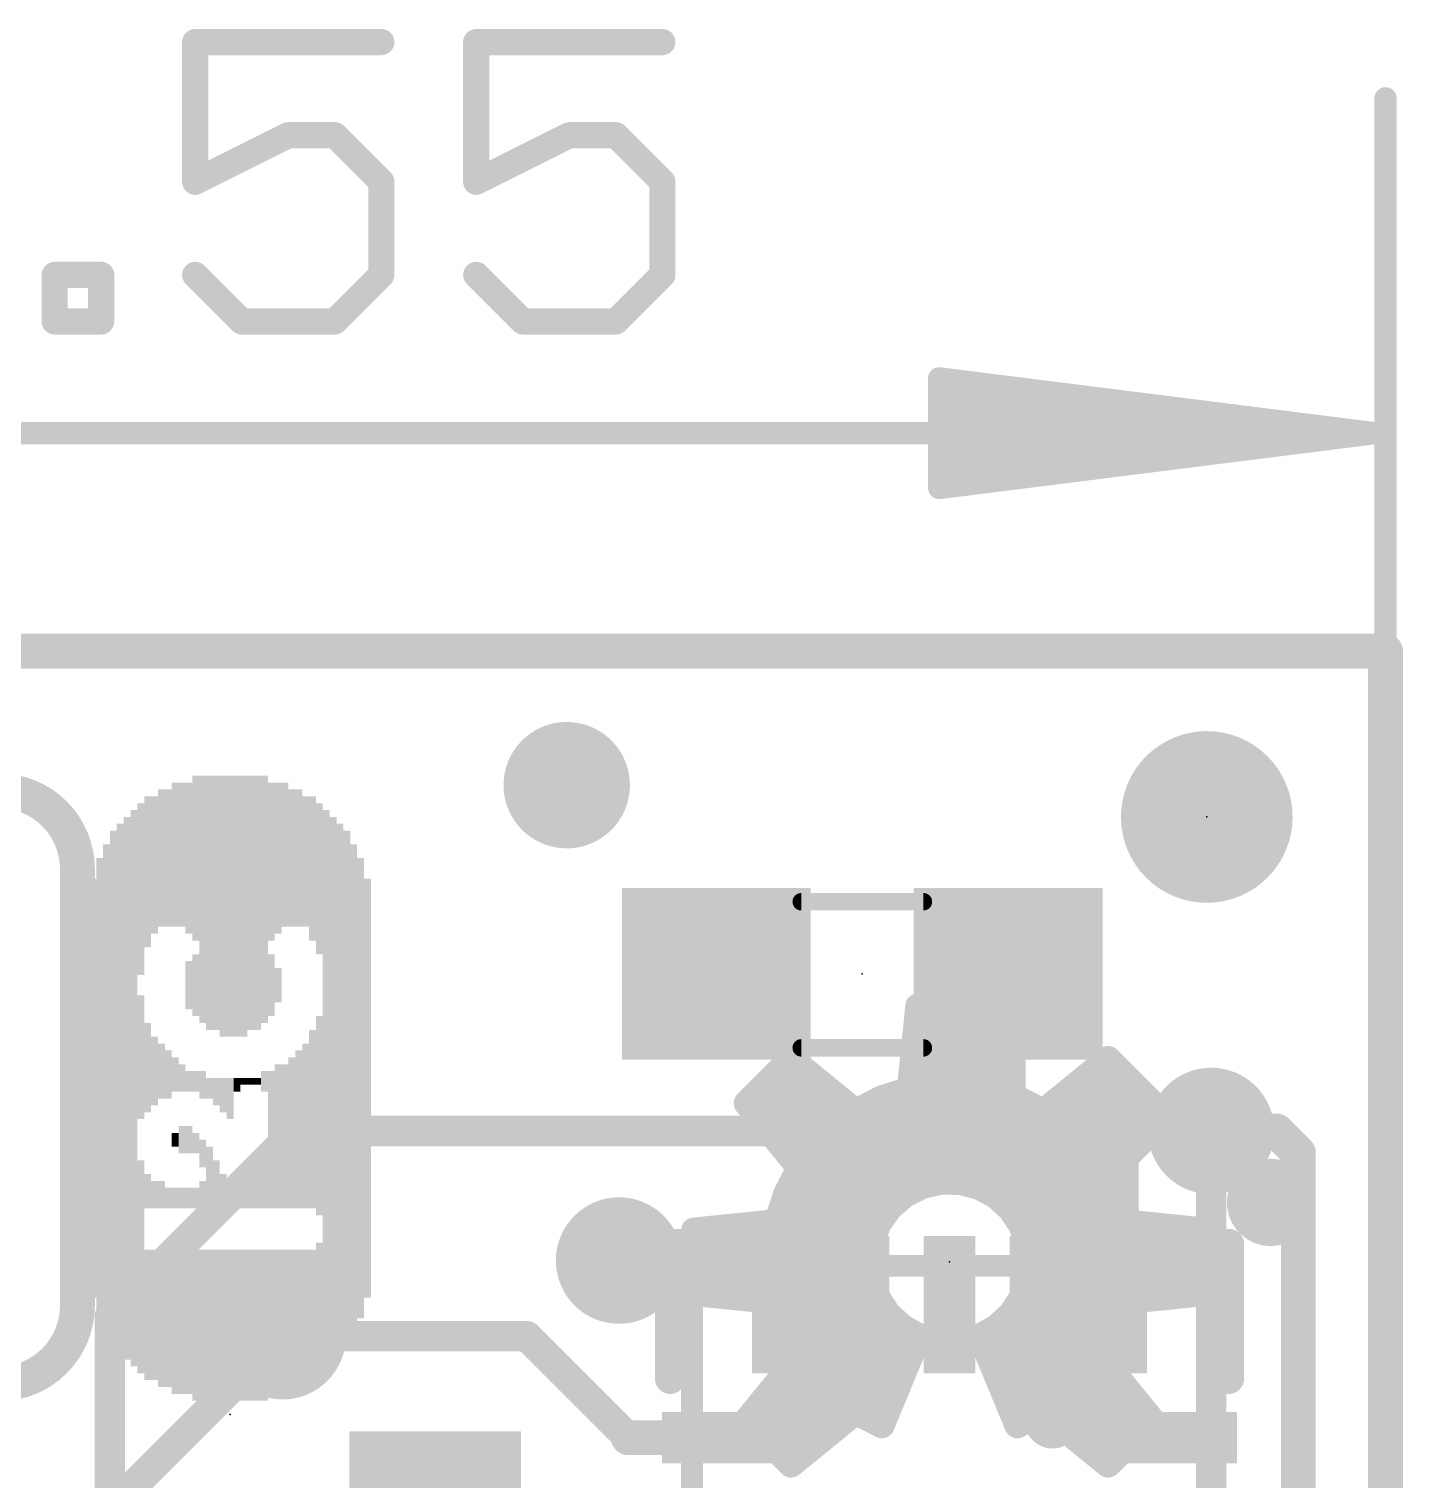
# Model space of a CAD drawing. Extents: x -42 to 65, y -11 to 21.
# Drawn here: x 6.07 to 14.07, y 12.95 to 21.4 of the extents above; entities that cross this region are included whole.
import ezdxf

# ---------------------------------------------------------------- set-up
doc = ezdxf.new("R2010")
doc.units = 0
for name, color, linetype in [('1', 12, 'CONTINUOUS'), ('16', 132, 'CONTINUOUS'), ('18', 110, 'CONTINUOUS'), ('20', 31, 'CONTINUOUS'), ('21', 41, 'CONTINUOUS'), ('22', 40, 'CONTINUOUS'), ('23', 53, 'CONTINUOUS'), ('24', 53, 'CONTINUOUS'), ('47', 253, 'CONTINUOUS'), ('51', 53, 'CONTINUOUS')]:
    doc.layers.add(name, color=color, linetype=linetype)

# ---------------------------------------------------------------- blocks, each defined once
blk = doc.blocks.new('RECT')
blk.add_solid([(-0.5, -0.5), (0.5, -0.5), (-0.5, 0.5), (0.5, 0.5)])
blk = doc.blocks.new('PIE')
at = {"const_width": 0.5}
blk.add_lwpolyline([(0, -0.25, 1), (0, 0.25, 1), (0, -0.25)], format="xyb", dxfattribs=at)
blk = doc.blocks.new('ROUNDV')
at = {"const_width": 0.5}
blk.add_lwpolyline([(0, -0.25, 1), (0, 0.25, 1), (0, -0.25)], format="xyb", dxfattribs=at)

msp = doc.modelspace()

# ---------------------------------------------------------------- linework, layer by layer
at = {"layer": '1'}
for points, const_width in [([(0, 17.78), (13.97, 17.78)], 0.2032), ([(13.97, 17.78), (13.97, 0)], 0.2032), ([(11.772, 14.898), (11.772, 15.902)], 0.2032), ([(7.62, 14.986), (6.538, 13.904)], 0.1778), ([(10.668, 14.986), (7.62, 14.986)], 0.1778), ([(10.922, 14.732), (10.668, 14.986)], 0.1778), ([(12.43, 14.843), (12.573, 14.986)], 0.2032), ([(12.954, 14.986), (12.573, 14.986)], 0.2032), ([(12.954, 14.986), (13.335, 14.986)], 0.2032), ([(13.335, 14.986), (13.462, 14.859)], 0.2032), ([(11.93, 14.74), (11.772, 14.898)], 0.2032), ([(13.462, 14.859), (13.462, 12.319)], 0.2032), ([(12.43, 13.975), (12.43, 14.843)], 0.2032), ([(10.922, 14.0084), (10.922, 14.732)], 0.1778), ([(11.93, 13.975), (11.93, 14.74)], 0.2032), ([(10.922, 13.983), (10.922, 14.0084)], 0.2032), ([(10.93, 13.975), (10.922, 13.983)], 0.2032), ([(6.538, 13.904), (6.538, 10.684)], 0.1778), ([(8.9679, 13.7905), (7.5455, 13.7905)], 0.1778), ([(8.9679, 13.7905), (9.5584, 13.2)], 0.1778), ([(9.5584, 13.2), (10.155, 13.2)], 0.2032)]:
    msp.add_lwpolyline(points, dxfattribs=dict(at, const_width=const_width))
for points, const_width in [([(14.0208, 17.78, 1), (13.9192, 17.78)], 0.1016), ([(13.97, 17.7292, 1), (13.97, 17.8308)], 0.1016), ([(11.8228, 15.902, 1), (11.7212, 15.902)], 0.1016), ([(7.62, 15.0305, 1), (7.62, 14.9416)], 0.0889), ([(7.6514, 14.9546, 1), (7.5886, 15.0174)], 0.0889), ([(10.6994, 15.0174, 1), (10.6366, 14.9546)], 0.0889), ([(10.668, 14.9416, 1), (10.668, 15.0305)], 0.0889), ([(12.573, 15.0368, 1), (12.573, 14.9352)], 0.1016), ([(12.6089, 14.9501, 1), (12.5371, 15.0219)], 0.1016), ([(12.954, 15.0368, 1), (12.954, 14.9352)], 0.1016), ([(12.954, 14.9352, 1), (12.954, 15.0368)], 0.1016), ([(13.3709, 15.0219, 1), (13.2991, 14.9501)], 0.1016), ([(13.335, 14.9352, 1), (13.335, 15.0368)], 0.1016), ([(11.8079, 14.9339, 1), (11.7361, 14.8621)], 0.1016), ([(13.5128, 14.859, 1), (13.4112, 14.859)], 0.1016), ([(11.7212, 14.898, 1), (11.8228, 14.898)], 0.1016), ([(12.4808, 14.843, 1), (12.3792, 14.843)], 0.1016), ([(12.3941, 14.8789, 1), (12.4659, 14.8071)], 0.1016), ([(13.4261, 14.8231, 1), (13.4979, 14.8949)], 0.1016), ([(10.9665, 14.732, 1), (10.8776, 14.732)], 0.0889), ([(10.8906, 14.7006, 1), (10.9534, 14.7634)], 0.0889), ([(11.9808, 14.74, 1), (11.8792, 14.74)], 0.1016), ([(11.8941, 14.7041, 1), (11.9659, 14.7759)], 0.1016), ([(10.9728, 14.0084, 1), (10.8712, 14.0084)], 0.1016), ([(10.9579, 14.0189, 1), (10.8861, 13.9471)], 0.1016), ([(10.8712, 13.983, 1), (10.9728, 13.983)], 0.1016), ([(10.8776, 14.0084, 1), (10.9665, 14.0084)], 0.0889), ([(10.8941, 13.9391, 1), (10.9659, 14.0109)], 0.1016), ([(6.5825, 13.904, 1), (6.4935, 13.904)], 0.0889), ([(6.5066, 13.9354, 1), (6.5694, 13.8726)], 0.0889), ([(11.8792, 13.975, 1), (11.9808, 13.975)], 0.1016), ([(12.3792, 13.975, 1), (12.4808, 13.975)], 0.1016), ([(7.5455, 13.8349, 1), (7.5455, 13.746)], 0.0889), ([(8.9993, 13.8219, 1), (8.9365, 13.7591)], 0.0889), ([(8.9679, 13.746, 1), (8.9679, 13.8349)], 0.0889), ([(9.5584, 13.2508, 1), (9.5584, 13.1492)], 0.1016), ([(9.527, 13.1686, 1), (9.5898, 13.2314)], 0.0889), ([(10.155, 13.1492, 1), (10.155, 13.2508)], 0.1016)]:
    msp.add_lwpolyline(points, format="xyb", dxfattribs=dict(at, const_width=const_width))
at = {"layer": '16'}
for points, const_width in [([(0, 17.78), (13.97, 17.78)], 0.2032), ([(13.97, 17.78), (13.97, 0)], 0.2032), ([(12.954, 14.986), (12.954, 10.16)], 0.1778), ([(7.5455, 13.7905), (5.693, 11.938)], 0.1778)]:
    msp.add_lwpolyline(points, dxfattribs=dict(at, const_width=const_width))
for points, const_width in [([(14.0208, 17.78, 1), (13.9192, 17.78)], 0.1016), ([(13.97, 17.7292, 1), (13.97, 17.8308)], 0.1016), ([(12.9985, 14.986, 1), (12.9096, 14.986)], 0.0889), ([(7.5769, 13.7591, 1), (7.5141, 13.8219)], 0.0889)]:
    msp.add_lwpolyline(points, format="xyb", dxfattribs=dict(at, const_width=const_width))
at = {"layer": '20', "const_width": 0.2032}
for points in [[(0, 17.78), (13.97, 17.78)], [(13.97, 17.78), (13.97, 0)]]:
    msp.add_lwpolyline(points, dxfattribs=at)
at = {"layer": '20', "const_width": 0.1016}
for points in [[(14.0208, 17.78, 1), (13.9192, 17.78)], [(13.97, 17.7292, 1), (13.97, 17.8308)]]:
    msp.add_lwpolyline(points, format="xyb", dxfattribs=at)
at = {"layer": '21'}
for points, const_width in [([(6.35, 16.51, 0.4142), (5.8928, 16.9672)], 0.2032), ([(6.4008, 16.51, 1), (6.2992, 16.51)], 0.1016), ([(6.2992, 16.51, 1), (6.4008, 16.51)], 0.1016), ([(13.3, 14.443, 1), (13.3, 14.697, 1), (13.3, 14.443)], 0.254), ([(9.8475, 14.327, 1), (9.7586, 14.327)], 0.0889), ([(9.803, 14.3714, 1), (9.803, 14.2826)], 0.0889), ([(10.0868, 14.2826, 1), (10.0868, 14.3714)], 0.0889), ([(12.7732, 14.3714, 1), (12.7732, 14.2826)], 0.0889), ([(13.1014, 14.327, 1), (13.0126, 14.327)], 0.0889), ([(13.057, 14.2826, 1), (13.057, 14.3714)], 0.0889), ([(5.8928, 13.5128, 0.4142), (6.35, 13.97)], 0.2032), ([(6.4008, 13.97, 1), (6.2992, 13.97)], 0.1016), ([(6.2992, 13.97, 1), (6.4008, 13.97)], 0.1016), ([(9.7586, 13.5432, 1), (9.8475, 13.5432)], 0.0889), ([(13.0126, 13.5432, 1), (13.1014, 13.5432)], 0.0889)]:
    msp.add_lwpolyline(points, format="xyb", dxfattribs=dict(at, const_width=const_width))
for points, const_width in [([(6.35, 16.51), (6.35, 13.97)], 0.2032), ([(10.0868, 14.327), (9.803, 14.327)], 0.1778), ([(9.803, 14.327), (9.803, 13.5432)], 0.1778), ([(12.7732, 14.327), (13.057, 14.327)], 0.1778), ([(13.057, 14.327), (13.057, 13.5432)], 0.1778)]:
    msp.add_lwpolyline(points, dxfattribs=dict(at, const_width=const_width))
at = {"layer": '22', "const_width": 0.15}
for points in [[(11.198, 15.2289), (11.2472, 15.7128)], [(11.2472, 15.7128), (11.6128, 15.7128)], [(11.6128, 15.7128), (11.662, 15.2289)], [(11.2357, 15.6), (11.6243, 15.6)], [(10.248, 15.1475), (10.5065, 15.406)], [(10.5065, 15.406), (10.8835, 15.0986)], [(11.2205, 15.45), (11.6395, 15.45)], [(11.9765, 15.0986), (12.3535, 15.406)], [(12.3535, 15.406), (12.612, 15.1475)], [(10.4005, 15.3), (10.6365, 15.3)], [(11.0353, 15.1768), (11.198, 15.2289)], [(11.2052, 15.3), (11.6548, 15.3)], [(11.662, 15.2289), (11.8247, 15.1768)], [(12.2235, 15.3), (12.4595, 15.3)], [(10.5554, 14.7705), (10.248, 15.1475)], [(10.2505, 15.15), (10.8205, 15.15)], [(10.8835, 15.0986), (11.0353, 15.1768)], [(10.9833, 15.15), (11.8767, 15.15)], [(11.8247, 15.1768), (11.9765, 15.0986)], [(12.0395, 15.15), (12.6095, 15.15)], [(12.612, 15.1475), (12.3046, 14.7705)], [(10.3683, 15), (12.4917, 15)], [(10.4906, 14.85), (12.3694, 14.85)], [(10.4772, 14.6187), (10.5554, 14.7705)], [(12.3046, 14.7705), (12.3828, 14.6187)], [(10.5191, 14.7), (12.3409, 14.7)], [(11.2698, 14.6644), (11.1697, 14.6136)], [(11.379, 14.6898), (11.2698, 14.6644)], [(11.4912, 14.6886), (11.379, 14.6898)], [(11.5999, 14.6608), (11.4912, 14.6886)], [(11.6989, 14.6079), (11.5999, 14.6608)], [(10.4251, 14.456), (10.4772, 14.6187)], [(10.4552, 14.55), (11.0955, 14.55)], [(11.1697, 14.6136), (11.0845, 14.5406)], [(11.7824, 14.533), (11.6989, 14.6079)], [(11.7635, 14.55), (12.4048, 14.55)], [(12.3828, 14.6187), (12.4349, 14.456)], [(11.0845, 14.5406), (11.0191, 14.4494)], [(11.8458, 14.4404), (11.7824, 14.533)], [(9.9412, 14.4068), (10.4251, 14.456)], [(9.9412, 14.0412), (9.9412, 14.4068)], [(9.9412, 14.4), (10.9993, 14.4)], [(11.0191, 14.4494), (10.9773, 14.3453)], [(11.8853, 14.3354), (11.8458, 14.4404)], [(11.861, 14.4), (12.9188, 14.4)], [(12.4349, 14.456), (12.9188, 14.4068)], [(12.9188, 14.4068), (12.9188, 14.0412)], [(10.9773, 14.3453), (10.9615, 14.2342)], [(11.8988, 14.224), (11.8853, 14.3354)], [(9.9412, 14.25), (10.9637, 14.25)], [(10.9615, 14.2342), (10.9725, 14.1225)], [(11.8859, 14.1146), (11.8988, 14.224)], [(11.8957, 14.25), (12.9188, 14.25)], [(10.9725, 14.1225), (11.0097, 14.0167)], [(9.9412, 14.1), (10.9804, 14.1)], [(10.4251, 13.992), (9.9412, 14.0412)], [(11.8477, 14.0112), (11.8859, 14.1146)], [(11.8805, 14.1), (12.9188, 14.1)], [(12.9188, 14.0412), (12.4349, 13.992)], [(10.4772, 13.8293), (10.4251, 13.992)], [(11.0097, 14.0167), (11.071, 13.9227)], [(11.7865, 13.9195), (11.8477, 14.0112)], [(12.4349, 13.992), (12.3828, 13.8293)], [(10.4386, 13.95), (11.0531, 13.95)], [(11.071, 13.9227), (11.1528, 13.846)], [(11.7056, 13.8447), (11.7865, 13.9195)], [(11.8068, 13.95), (12.4215, 13.95)], [(10.5554, 13.6775), (10.4772, 13.8293)], [(10.4923, 13.8), (11.2344, 13.8)], [(11.2506, 13.7909), (11.0353, 13.2712)], [(11.1528, 13.846), (11.2506, 13.7909)], [(11.6094, 13.7909), (11.7056, 13.8447)], [(11.8247, 13.2712), (11.6094, 13.7909)], [(11.6257, 13.8), (12.3677, 13.8)], [(12.3828, 13.8293), (12.3046, 13.6775)], [(10.248, 13.3005), (10.5554, 13.6775)], [(10.533, 13.65), (11.1922, 13.65)], [(11.6678, 13.65), (12.327, 13.65)], [(12.3046, 13.6775), (12.612, 13.3005)], [(10.4107, 13.5), (11.1301, 13.5)], [(11.7299, 13.5), (12.4493, 13.5)], [(10.5065, 13.042), (10.248, 13.3005)], [(10.2884, 13.35), (11.0679, 13.35)], [(10.8835, 13.3494), (10.5065, 13.042)], [(11.0353, 13.2712), (10.8835, 13.3494)], [(11.7921, 13.35), (12.5716, 13.35)], [(11.9765, 13.3494), (11.8247, 13.2712)], [(12.3535, 13.042), (11.9765, 13.3494)], [(12.612, 13.3005), (12.3535, 13.042)], [(10.3485, 13.2), (10.7003, 13.2)], [(12.1597, 13.2), (12.5115, 13.2)], [(10.4985, 13.05), (10.5163, 13.05)], [(12.3437, 13.05), (12.3615, 13.05)]]:
    msp.add_lwpolyline(points, dxfattribs=at)
at = {"layer": '22', "const_width": 0.075}
for points in [[(11.2472, 15.7503, 1), (11.2472, 15.6753)], [(11.2845, 15.709, 1), (11.2099, 15.7166)], [(11.6501, 15.7166, 1), (11.5755, 15.709)], [(11.6128, 15.6753, 1), (11.6128, 15.7503)], [(11.2357, 15.6375, 1), (11.2357, 15.5625)], [(11.6243, 15.5625, 1), (11.6243, 15.6375)], [(10.5302, 15.4351, 1), (10.4828, 15.3769)], [(10.533, 15.3795, 1), (10.48, 15.4325)], [(11.2205, 15.4875, 1), (11.2205, 15.4125)], [(11.6395, 15.4125, 1), (11.6395, 15.4875)], [(12.38, 15.4325, 1), (12.327, 15.3795)], [(12.3772, 15.3769, 1), (12.3298, 15.4351)], [(10.4005, 15.3375, 1), (10.4005, 15.2625)], [(10.6365, 15.2625, 1), (10.6365, 15.3375)], [(11.2052, 15.3375, 1), (11.2052, 15.2625)], [(11.2094, 15.1932, 1), (11.1866, 15.2646)], [(11.6734, 15.2646, 1), (11.6506, 15.1932)], [(11.6548, 15.2625, 1), (11.6548, 15.3375)], [(12.2235, 15.3375, 1), (12.2235, 15.2625)], [(12.4595, 15.2625, 1), (12.4595, 15.3375)], [(10.2771, 15.1712, 1), (10.2189, 15.1238)], [(10.2215, 15.174, 1), (10.2745, 15.121)], [(10.2505, 15.1875, 1), (10.2505, 15.1125)], [(10.8205, 15.1125, 1), (10.8205, 15.1875)], [(10.9833, 15.1875, 1), (10.9833, 15.1125)], [(11.0239, 15.2125, 1), (11.0468, 15.1411)], [(11.0525, 15.1435, 1), (11.0182, 15.2102)], [(11.1607, 15.2327, 1), (11.2353, 15.2251)], [(11.6247, 15.2251, 1), (11.6993, 15.2327)], [(11.8418, 15.2102, 1), (11.8075, 15.1435)], [(11.8132, 15.1411, 1), (11.8361, 15.2125)], [(11.8767, 15.1125, 1), (11.8767, 15.1875)], [(12.0395, 15.1875, 1), (12.0395, 15.1125)], [(12.6411, 15.1238, 1), (12.5829, 15.1712)], [(12.5855, 15.121, 1), (12.6385, 15.174)], [(12.6095, 15.1125, 1), (12.6095, 15.1875)], [(10.8663, 15.1319, 1), (10.9007, 15.0653)], [(10.8598, 15.0695, 1), (10.9072, 15.1277)], [(11.9528, 15.1277, 1), (12.0002, 15.0695)], [(11.9593, 15.0653, 1), (11.9937, 15.1319)], [(10.3683, 15.0375, 1), (10.3683, 14.9625)], [(12.4917, 14.9625, 1), (12.4917, 15.0375)], [(10.4906, 14.8875, 1), (10.4906, 14.8125)], [(12.3694, 14.8125, 1), (12.3694, 14.8875)], [(10.5887, 14.7533, 1), (10.5221, 14.7877)], [(10.5263, 14.7468, 1), (10.5845, 14.7942)], [(12.3379, 14.7877, 1), (12.2713, 14.7533)], [(12.2755, 14.7942, 1), (12.3337, 14.7468)], [(10.5191, 14.7375, 1), (10.5191, 14.6625)], [(11.2612, 14.7009, 1), (11.2783, 14.6278)], [(11.2867, 14.6309, 1), (11.2528, 14.6978)], [(11.3794, 14.7273, 1), (11.3786, 14.6523)], [(11.3875, 14.6533, 1), (11.3705, 14.7264)], [(11.5005, 14.7249, 1), (11.4819, 14.6523)], [(11.4908, 14.6511, 1), (11.4916, 14.7261)], [(11.6176, 14.6938, 1), (11.5822, 14.6277)], [(11.5906, 14.6244, 1), (11.6092, 14.6971)], [(12.3409, 14.6625, 1), (12.3409, 14.7375)], [(10.4552, 14.5875, 1), (10.4552, 14.5125)], [(10.4438, 14.6358, 1), (10.5105, 14.6015)], [(10.5129, 14.6072, 1), (10.4415, 14.6301)], [(11.0955, 14.5125, 1), (11.0955, 14.5875)], [(11.1527, 14.6471, 1), (11.1866, 14.5802)], [(11.1941, 14.5852, 1), (11.1453, 14.6421)], [(11.7239, 14.6358, 1), (11.6739, 14.58)], [(11.6812, 14.5748, 1), (11.7166, 14.641)], [(11.7635, 14.5875, 1), (11.7635, 14.5125)], [(12.4185, 14.6301, 1), (12.3471, 14.6072)], [(12.3495, 14.6015, 1), (12.4162, 14.6358)], [(12.4048, 14.5125, 1), (12.4048, 14.5875)], [(11.0601, 14.569, 1), (11.1089, 14.5121)], [(11.115, 14.5187, 1), (11.054, 14.5624)], [(11.8134, 14.5542, 1), (11.7515, 14.5118)], [(11.7574, 14.5051, 1), (11.8075, 14.5609)], [(9.9787, 14.4068, 1), (9.9037, 14.4068)], [(9.9374, 14.4441, 1), (9.945, 14.3695)], [(9.9412, 14.4375, 1), (9.9412, 14.3625)], [(10.3894, 14.4674, 1), (10.4608, 14.4446)], [(10.4289, 14.4187, 1), (10.4213, 14.4933)], [(10.9887, 14.4712, 1), (11.0496, 14.4275)], [(11.0539, 14.4354, 1), (10.9844, 14.4634)], [(10.9993, 14.3625, 1), (10.9993, 14.4375)], [(11.8809, 14.4536, 1), (11.8107, 14.4272)], [(11.8149, 14.4192, 1), (11.8768, 14.4616)], [(11.861, 14.4375, 1), (11.861, 14.3625)], [(12.4387, 14.4933, 1), (12.4311, 14.4187)], [(12.3992, 14.4446, 1), (12.4706, 14.4674)], [(12.9563, 14.4068, 1), (12.8813, 14.4068)], [(12.915, 14.3695, 1), (12.9226, 14.4441)], [(12.9188, 14.3625, 1), (12.9188, 14.4375)], [(10.9425, 14.3592, 1), (11.0121, 14.3313)], [(11.0145, 14.34, 1), (10.9402, 14.3506)], [(11.9226, 14.3399, 1), (11.8481, 14.3309)], [(11.8503, 14.3222, 1), (11.9204, 14.3486)], [(9.9412, 14.2875, 1), (9.9412, 14.2125)], [(10.9988, 14.2378, 1), (10.9241, 14.2305)], [(10.9637, 14.2125, 1), (10.9637, 14.2875)], [(11.8957, 14.2875, 1), (11.8957, 14.2125)], [(11.936, 14.2196, 1), (11.8616, 14.2284)], [(12.9188, 14.2125, 1), (12.9188, 14.2875)], [(10.9243, 14.2395, 1), (10.9986, 14.2289)], [(11.0078, 14.135, 1), (10.9371, 14.1101)], [(11.8616, 14.2195, 1), (11.936, 14.2285)], [(9.9412, 14.1375, 1), (9.9412, 14.0625)], [(9.945, 14.0785, 1), (9.9374, 14.0039)], [(10.9351, 14.1188, 1), (11.0098, 14.1262)], [(10.9804, 14.0625, 1), (10.9804, 14.1375)], [(11.8805, 14.1375, 1), (11.8805, 14.0625)], [(11.8486, 14.119, 1), (11.9231, 14.1102)], [(11.921, 14.1016, 1), (11.8507, 14.1275)], [(12.9226, 14.0039, 1), (12.915, 14.0785)], [(12.9188, 14.0625, 1), (12.9188, 14.1375)], [(9.9037, 14.0412, 1), (9.9787, 14.0412)], [(10.4608, 14.0034, 1), (10.3894, 13.9806)], [(10.4213, 13.9547, 1), (10.4289, 14.0293)], [(11.0411, 14.0371, 1), (10.9782, 13.9962)], [(10.9743, 14.0042, 1), (11.045, 14.0291)], [(11.8125, 14.0241, 1), (11.8829, 13.9982)], [(11.8789, 13.9903, 1), (11.8165, 14.032)], [(12.4311, 14.0293, 1), (12.4387, 13.9547)], [(12.4706, 13.9806, 1), (12.3992, 14.0034)], [(12.8813, 14.0412, 1), (12.9563, 14.0412)], [(10.4386, 13.9875, 1), (10.4386, 13.9125)], [(11.0966, 13.95, 1), (11.0453, 13.8953)], [(11.0395, 13.9022, 1), (11.1024, 13.9432)], [(11.0531, 13.9125, 1), (11.0531, 13.9875)], [(11.7553, 13.9404, 1), (11.8177, 13.8987)], [(11.8119, 13.892, 1), (11.761, 13.9471)], [(11.8068, 13.9875, 1), (11.8068, 13.9125)], [(12.4215, 13.9125, 1), (12.4215, 13.9875)], [(10.5105, 13.8465, 1), (10.4438, 13.8122)], [(10.4415, 13.8179, 1), (10.5129, 13.8408)], [(10.4923, 13.8375, 1), (10.4923, 13.7625)], [(11.1712, 13.8786, 1), (11.1344, 13.8133)], [(11.1272, 13.8186, 1), (11.1785, 13.8733)], [(11.2852, 13.7765, 1), (11.216, 13.8053)], [(11.2322, 13.7582, 1), (11.269, 13.8236)], [(11.2344, 13.7625, 1), (11.2344, 13.8375)], [(11.644, 13.8053, 1), (11.5748, 13.7765)], [(11.5911, 13.8236, 1), (11.6277, 13.7582)], [(11.6257, 13.8375, 1), (11.6257, 13.7625)], [(11.6801, 13.8723, 1), (11.731, 13.8172)], [(11.7239, 13.812, 1), (11.6872, 13.8775)], [(12.3471, 13.8408, 1), (12.4185, 13.8179)], [(12.4162, 13.8122, 1), (12.3495, 13.8465)], [(12.3677, 13.7625, 1), (12.3677, 13.8375)], [(10.533, 13.6875, 1), (10.533, 13.6125)], [(10.5221, 13.6603, 1), (10.5887, 13.6947)], [(10.5845, 13.6538, 1), (10.5263, 13.7012)], [(11.1922, 13.6125, 1), (11.1922, 13.6875)], [(11.6678, 13.6875, 1), (11.6678, 13.6125)], [(12.3337, 13.7012, 1), (12.2755, 13.6538)], [(12.2713, 13.6947, 1), (12.3379, 13.6603)], [(12.327, 13.6125, 1), (12.327, 13.6875)], [(10.4107, 13.5375, 1), (10.4107, 13.4625)], [(11.1301, 13.4625, 1), (11.1301, 13.5375)], [(11.7299, 13.5375, 1), (11.7299, 13.4625)], [(12.4493, 13.4625, 1), (12.4493, 13.5375)], [(10.2745, 13.327, 1), (10.2215, 13.274)], [(10.2189, 13.3242, 1), (10.2771, 13.2768)], [(10.2884, 13.3875, 1), (10.2884, 13.3125)], [(10.9007, 13.3827, 1), (10.8663, 13.3161)], [(10.9072, 13.3203, 1), (10.8598, 13.3785)], [(11.0679, 13.3125, 1), (11.0679, 13.3875)], [(11.7921, 13.3875, 1), (11.7921, 13.3125)], [(12.0002, 13.3785, 1), (11.9528, 13.3203)], [(11.9937, 13.3161, 1), (11.9593, 13.3827)], [(12.5716, 13.3125, 1), (12.5716, 13.3875)], [(12.5829, 13.2768, 1), (12.6411, 13.3242)], [(12.6385, 13.274, 1), (12.5855, 13.327)], [(10.3485, 13.2375, 1), (10.3485, 13.1625)], [(10.7003, 13.1625, 1), (10.7003, 13.2375)], [(11.0007, 13.2856, 1), (11.0699, 13.2568)], [(11.0181, 13.2379, 1), (11.0525, 13.3045)], [(11.8075, 13.3045, 1), (11.8419, 13.2379)], [(11.7901, 13.2568, 1), (11.8593, 13.2856)], [(12.1597, 13.2375, 1), (12.1597, 13.1625)], [(12.5115, 13.1625, 1), (12.5115, 13.2375)], [(10.4985, 13.0875, 1), (10.4985, 13.0125)], [(10.4828, 13.0711, 1), (10.5302, 13.0129)], [(10.48, 13.0155, 1), (10.533, 13.0685)], [(10.5163, 13.0125, 1), (10.5163, 13.0875)], [(12.3437, 13.0875, 1), (12.3437, 13.0125)], [(12.327, 13.0685, 1), (12.38, 13.0155)], [(12.3298, 13.0129, 1), (12.3772, 13.0711)], [(12.3615, 13.0125, 1), (12.3615, 13.0875)]]:
    msp.add_lwpolyline(points, format="xyb", dxfattribs=at)
at = {"layer": '23'}
for p in [(12.9286, 16.8148), (10.922, 15.902), (7.239, 13.335)]:
    msp.add_point(p, dxfattribs=at)
at = {"layer": '24'}
msp.add_point((11.43, 14.224), dxfattribs=at)
at = {"layer": '47'}
for points, const_width in [([(8.1202, 21.3277), (7.0355, 21.3277)], 0.1524), ([(7.0355, 21.3277), (7.0355, 20.5142)], 0.1524), ([(9.7574, 21.3277), (8.6727, 21.3277)], 0.1524), ([(8.6727, 21.3277), (8.6727, 20.5142)], 0.1524), ([(13.97, 17.78), (13.97, 21)], 0.13), ([(7.0355, 20.5142), (7.5779, 20.7854)], 0.1524), ([(7.5779, 20.7854), (7.849, 20.7854)], 0.1524), ([(7.849, 20.7854), (8.1202, 20.5142)], 0.1524), ([(8.6727, 20.5142), (9.215, 20.7854)], 0.1524), ([(9.215, 20.7854), (9.4862, 20.7854)], 0.1524), ([(9.4862, 20.7854), (9.7574, 20.5142)], 0.1524), ([(8.1202, 20.5142), (8.1202, 19.9719)], 0.1524), ([(9.7574, 20.5142), (9.7574, 19.9719)], 0.1524), ([(6.217, 19.7007), (6.217, 19.9719)], 0.1524), ([(6.217, 19.9719), (6.4881, 19.9719)], 0.1524), ([(6.4881, 19.9719), (6.4881, 19.7007)], 0.1524), ([(7.3067, 19.7007), (7.0355, 19.9719)], 0.1524), ([(8.1202, 19.9719), (7.849, 19.7007)], 0.1524), ([(8.9439, 19.7007), (8.6727, 19.9719)], 0.1524), ([(9.7574, 19.9719), (9.4862, 19.7007)], 0.1524), ([(6.4881, 19.7007), (6.217, 19.7007)], 0.1524), ([(7.849, 19.7007), (7.3067, 19.7007)], 0.1524), ([(9.4862, 19.7007), (8.9439, 19.7007)], 0.1524), ([(13.905, 19.05), (11.37, 19.3692)], 0.13), ([(11.37, 19.3692), (11.37, 18.7308)], 0.13), ([(13.905, 19.05), (11.37, 19.31)], 0.13), ([(13.905, 19.05), (11.37, 19.18)], 0.13), ([(0.065, 19.05), (13.905, 19.05)], 0.13), ([(11.37, 18.7308), (13.905, 19.05)], 0.13), ([(11.37, 18.92), (13.905, 19.05)], 0.13), ([(11.37, 18.79), (13.905, 19.05)], 0.13)]:
    msp.add_lwpolyline(points, dxfattribs=dict(at, const_width=const_width))
for points, const_width in [([(7.0355, 21.3658, 1), (7.0355, 21.2896)], 0.0762), ([(7.0736, 21.3277, 1), (6.9974, 21.3277)], 0.0762), ([(8.1202, 21.2896, 1), (8.1202, 21.3658)], 0.0762), ([(8.6727, 21.3658, 1), (8.6727, 21.2896)], 0.0762), ([(8.7108, 21.3277, 1), (8.6346, 21.3277)], 0.0762), ([(9.7574, 21.2896, 1), (9.7574, 21.3658)], 0.0762), ([(14.0025, 21, 1), (13.9375, 21)], 0.065), ([(7.5779, 20.8235, 1), (7.5779, 20.7473)], 0.0762), ([(7.5949, 20.7513, 1), (7.5608, 20.8194)], 0.0762), ([(7.876, 20.8123, 1), (7.8221, 20.7584)], 0.0762), ([(7.849, 20.7473, 1), (7.849, 20.8235)], 0.0762), ([(9.215, 20.8235, 1), (9.215, 20.7473)], 0.0762), ([(9.2321, 20.7513, 1), (9.198, 20.8194)], 0.0762), ([(9.5131, 20.8123, 1), (9.4593, 20.7584)], 0.0762), ([(9.4862, 20.7473, 1), (9.4862, 20.8235)], 0.0762), ([(7.0185, 20.5483, 1), (7.0526, 20.4801)], 0.0762), ([(6.9974, 20.5142, 1), (7.0736, 20.5142)], 0.0762), ([(8.1583, 20.5142, 1), (8.0821, 20.5142)], 0.0762), ([(8.0933, 20.4873, 1), (8.1471, 20.5411)], 0.0762), ([(8.6557, 20.5483, 1), (8.6897, 20.4801)], 0.0762), ([(8.6346, 20.5142, 1), (8.7108, 20.5142)], 0.0762), ([(9.7955, 20.5142, 1), (9.7193, 20.5142)], 0.0762), ([(9.7304, 20.4873, 1), (9.7843, 20.5411)], 0.0762), ([(6.2551, 19.9719, 1), (6.1789, 19.9719)], 0.0762), ([(6.217, 20.01, 1), (6.217, 19.9338)], 0.0762), ([(6.5262, 19.9719, 1), (6.45, 19.9719)], 0.0762), ([(6.4881, 19.9338, 1), (6.4881, 20.01)], 0.0762), ([(7.0625, 19.9988, 1), (7.0086, 19.9449)], 0.0762), ([(8.1471, 19.9449, 1), (8.0933, 19.9988)], 0.0762), ([(8.6996, 19.9988, 1), (8.6458, 19.9449)], 0.0762), ([(9.7843, 19.9449, 1), (9.7304, 19.9988)], 0.0762), ([(8.0821, 19.9719, 1), (8.1583, 19.9719)], 0.0762), ([(9.7193, 19.9719, 1), (9.7955, 19.9719)], 0.0762), ([(6.217, 19.7388, 1), (6.217, 19.6626)], 0.0762), ([(6.4881, 19.6626, 1), (6.4881, 19.7388)], 0.0762), ([(7.3067, 19.7388, 1), (7.3067, 19.6626)], 0.0762), ([(7.849, 19.6626, 1), (7.849, 19.7388)], 0.0762), ([(8.9439, 19.7388, 1), (8.9439, 19.6626)], 0.0762), ([(9.4862, 19.6626, 1), (9.4862, 19.7388)], 0.0762), ([(6.1789, 19.7007, 1), (6.2551, 19.7007)], 0.0762), ([(6.45, 19.7007, 1), (6.5262, 19.7007)], 0.0762), ([(7.2798, 19.6738, 1), (7.3336, 19.7276)], 0.0762), ([(7.8221, 19.7276, 1), (7.876, 19.6738)], 0.0762), ([(8.9169, 19.6738, 1), (8.9708, 19.7276)], 0.0762), ([(9.4593, 19.7276, 1), (9.5131, 19.6738)], 0.0762), ([(11.3741, 19.4015, 1), (11.3659, 19.337)], 0.065), ([(11.4025, 19.3692, 1), (11.3375, 19.3692)], 0.065), ([(11.3733, 19.3423, 1), (11.3667, 19.2777)], 0.065), ([(11.3717, 19.2125, 1), (11.3683, 19.1475)], 0.065), ([(13.9091, 19.0178, 1), (13.9009, 19.0822)], 0.065), ([(13.9009, 19.0178, 1), (13.9091, 19.0822)], 0.065), ([(13.9083, 19.0177, 1), (13.9017, 19.0823)], 0.065), ([(13.9017, 19.0177, 1), (13.9083, 19.0823)], 0.065), ([(13.9033, 19.0175, 1), (13.9067, 19.0825)], 0.065), ([(13.9067, 19.0175, 1), (13.9033, 19.0825)], 0.065), ([(13.905, 19.0175, 1), (13.905, 19.0825)], 0.065), ([(11.3683, 18.9525, 1), (11.3717, 18.8875)], 0.065), ([(11.3667, 18.8223, 1), (11.3733, 18.7577)], 0.065), ([(11.3659, 18.763, 1), (11.3741, 18.6985)], 0.065), ([(11.3375, 18.7308, 1), (11.4025, 18.7308)], 0.065), ([(13.9375, 17.78, 1), (14.0025, 17.78)], 0.065)]:
    msp.add_lwpolyline(points, format="xyb", dxfattribs=dict(at, const_width=const_width))
at = {"layer": '51'}
for points, const_width in [([(11.278, 16.321), (10.566, 16.321)], 0.1016), ([(11.278, 15.47), (10.566, 15.47)], 0.1016), ([(9.93, 14.2), (12.93, 14.2)], 0.127), ([(9.93, 11.2), (9.93, 14.2)], 0.127), ([(12.93, 14.2), (12.93, 11.2)], 0.127)]:
    msp.add_lwpolyline(points, dxfattribs=dict(at, const_width=const_width))
for points, const_width in [([(10.566, 16.3464, 1), (10.566, 16.2956)], 0.0508), ([(11.278, 16.2956, 1), (11.278, 16.3464)], 0.0508), ([(10.566, 15.4954, 1), (10.566, 15.4446)], 0.0508), ([(11.278, 15.4446, 1), (11.278, 15.4954)], 0.0508), ([(9.9618, 14.2, 1), (9.8982, 14.2)], 0.0635), ([(9.93, 14.2318, 1), (9.93, 14.1683)], 0.0635), ([(12.9618, 14.2, 1), (12.8983, 14.2)], 0.0635), ([(12.93, 14.1683, 1), (12.93, 14.2318)], 0.0635), ([(12.03, 13.2, 1), (12.03, 13.4, 1), (12.03, 13.2)], 0.127)]:
    msp.add_lwpolyline(points, format="xyb", dxfattribs=dict(at, const_width=const_width))

# ---------------------------------------------------------------- block references
at = {"layer": '1'}
msp.add_blockref('PIE', (12.9286, 16.8148), dxfattribs=at)
at = {"layer": '1', "xscale": 1.1}
for p, rotation in [((10.072, 15.902), 180), ((11.772, 15.902), 180), ((8.4328, 12.6864), 270)]:
    msp.add_blockref('RECT', p, dxfattribs=dict(at, rotation=rotation))
at = {"layer": '1', "xscale": 0.3, "yscale": 0.8}
for p, rotation in [((10.43, 13.975), 180), ((10.93, 13.975), 180), ((11.43, 13.975), 180), ((11.93, 13.975), 180), ((12.43, 13.975), 180), ((10.155, 13.2), 270), ((12.705, 13.2), 90)]:
    msp.add_blockref('RECT', p, dxfattribs=dict(at, rotation=rotation))
at = {"layer": '18', "xscale": 0.7366, "yscale": 0.7366}
for p in [(9.2, 17), (9.2, 17), (12.954, 14.986), (12.954, 14.986), (9.5048, 14.2314), (9.5048, 14.2314), (7.5455, 13.7905), (7.5455, 13.7905)]:
    msp.add_blockref('ROUNDV', p, dxfattribs=at)
at = {"layer": '21', "yscale": 0.04, "rotation": 90}
for p, xscale in [((6.919, 16.595), 0.84), ((6.959, 16.595), 0.84), ((6.999, 16.575), 0.88), ((7.039, 16.575), 0.96), ((7.079, 16.335), 1.44), ((7.119, 16.315), 1.48), ((7.159, 16.315), 1.48), ((7.199, 16.295), 1.52), ((7.239, 16.295), 1.52), ((7.279, 16.295), 1.52), ((7.319, 16.295), 1.52), ((7.359, 16.315), 1.48), ((7.399, 16.315), 1.48), ((7.439, 16.335), 1.44), ((7.479, 16.555), 0.92), ((7.519, 16.575), 0.88), ((7.559, 16.595), 0.84), ((6.759, 16.495), 0.88), ((6.799, 16.535), 0.8), ((6.839, 16.575), 0.8), ((6.879, 16.575), 0.8), ((7.599, 16.575), 0.8), ((7.639, 16.575), 0.8), ((7.679, 16.555), 0.76), ((7.719, 16.515), 0.84), ((6.679, 15.235), 3.24), ((7.759, 16.455), 0.88), ((7.799, 15.235), 3.24), ((6.559, 15.235), 3), ((6.599, 15.235), 3.08), ((6.639, 15.235), 3.16), ((7.839, 15.235), 3.16), ((7.879, 15.235), 3.08), ((7.919, 15.235), 3), ((6.519, 15.235), 2.84), ((7.959, 15.235), 2.84), ((6.479, 15.235), 2.68), ((7.999, 15.235), 2.68), ((6.439, 15.235), 2.44), ((8.039, 15.235), 2.44), ((6.999, 15.835), 0.28), ((7.039, 15.835), 0.36), ((7.479, 15.835), 0.36), ((7.519, 15.835), 0.2), ((6.719, 15.415), 0.72), ((7.759, 15.075), 1.16), ((6.759, 15.355), 0.52), ((7.719, 15.055), 1.04), ((6.799, 15.335), 0.4), ((6.839, 15.335), 0.32), ((7.679, 15.015), 0.96), ((6.879, 15.315), 0.28), ((6.919, 15.315), 0.2), ((7.599, 14.975), 0.88), ((7.639, 14.995), 0.92), ((6.959, 15.295), 0.16), ((6.999, 15.275), 0.12), ((7.039, 15.275), 0.12), ((7.079, 15.255), 0.16), ((7.439, 15.275), 0.12), ((7.479, 14.935), 0.8), ((7.519, 14.955), 0.84), ((7.559, 14.955), 0.84), ((7.119, 15.235), 0.12), ((7.159, 15.215), 0.16), ((7.199, 15.195), 0.2), ((7.239, 15.175), 0.24), ((7.279, 15.255), 0.08), ((7.319, 15.275), 0.04), ((7.359, 15.275), 0.04), ((7.399, 15.275), 0.04), ((6.919, 14.935), 0.08), ((6.959, 14.935), 0.16), ((6.999, 14.935), 0.16), ((7.039, 14.915), 0.12), ((7.079, 14.855), 0.16), ((7.119, 14.715), 0.36), ((6.719, 14.195), 1.24), ((7.159, 14.675), 0.28), ((6.759, 14.635), 0.2), ((7.199, 14.635), 0.2), ((6.799, 14.615), 0.16), ((6.839, 14.615), 0.16), ((6.879, 14.595), 0.12), ((6.919, 14.595), 0.12), ((6.959, 14.595), 0.12), ((6.999, 14.595), 0.12), ((7.039, 14.595), 0.12), ((7.079, 14.615), 0.16), ((7.239, 14.615), 0.16), ((7.279, 14.595), 0.12), ((7.319, 14.595), 0.12), ((7.359, 14.595), 0.12), ((7.399, 14.595), 0.12), ((7.439, 14.615), 0.16), ((6.759, 13.915), 0.76), ((6.799, 13.915), 0.76), ((6.839, 13.895), 0.8), ((6.879, 13.895), 0.8), ((6.919, 13.875), 0.84), ((6.959, 13.875), 0.84), ((6.999, 13.875), 0.84), ((7.039, 13.855), 0.88), ((7.079, 13.855), 0.88), ((7.119, 13.855), 0.88), ((7.159, 13.855), 0.88), ((7.199, 13.855), 0.88), ((7.239, 13.855), 0.88), ((7.279, 13.855), 0.88), ((7.319, 13.855), 0.88), ((7.359, 13.855), 0.88), ((7.399, 13.855), 0.88), ((7.439, 13.855), 0.88), ((7.479, 13.875), 0.84), ((7.519, 13.875), 0.84), ((7.559, 13.875), 0.84), ((7.599, 13.895), 0.8), ((7.639, 13.895), 0.8), ((7.679, 13.915), 0.76), ((7.719, 13.915), 0.76), ((7.759, 13.955), 0.76)]:
    msp.add_blockref('RECT', p, dxfattribs=dict(at, xscale=xscale))
msp.add_blockref('RECT', (6.719, 16.395), dxfattribs=at)
at = {"layer": '51'}
for p, xscale, yscale, rotation in [((10.3418, 15.8969), 0.5001, 0.95, 180), ((11.5102, 15.8969), 0.5001, 0.95, 180), ((10.43, 13.8665), 0.467, 0.25, 270), ((10.93, 13.8665), 0.467, 0.25, 270), ((11.43, 13.8665), 0.467, 0.25, 270), ((11.93, 13.8665), 0.467, 0.25, 270), ((12.43, 13.8665), 0.467, 0.25, 270), ((10.2635, 13.2), 0.25, 0.467, 270), ((12.5965, 13.2), 0.25, 0.467, 90)]:
    msp.add_blockref('RECT', p, dxfattribs=dict(at, xscale=xscale, yscale=yscale, rotation=rotation))

doc.saveas('drawing.dxf')
